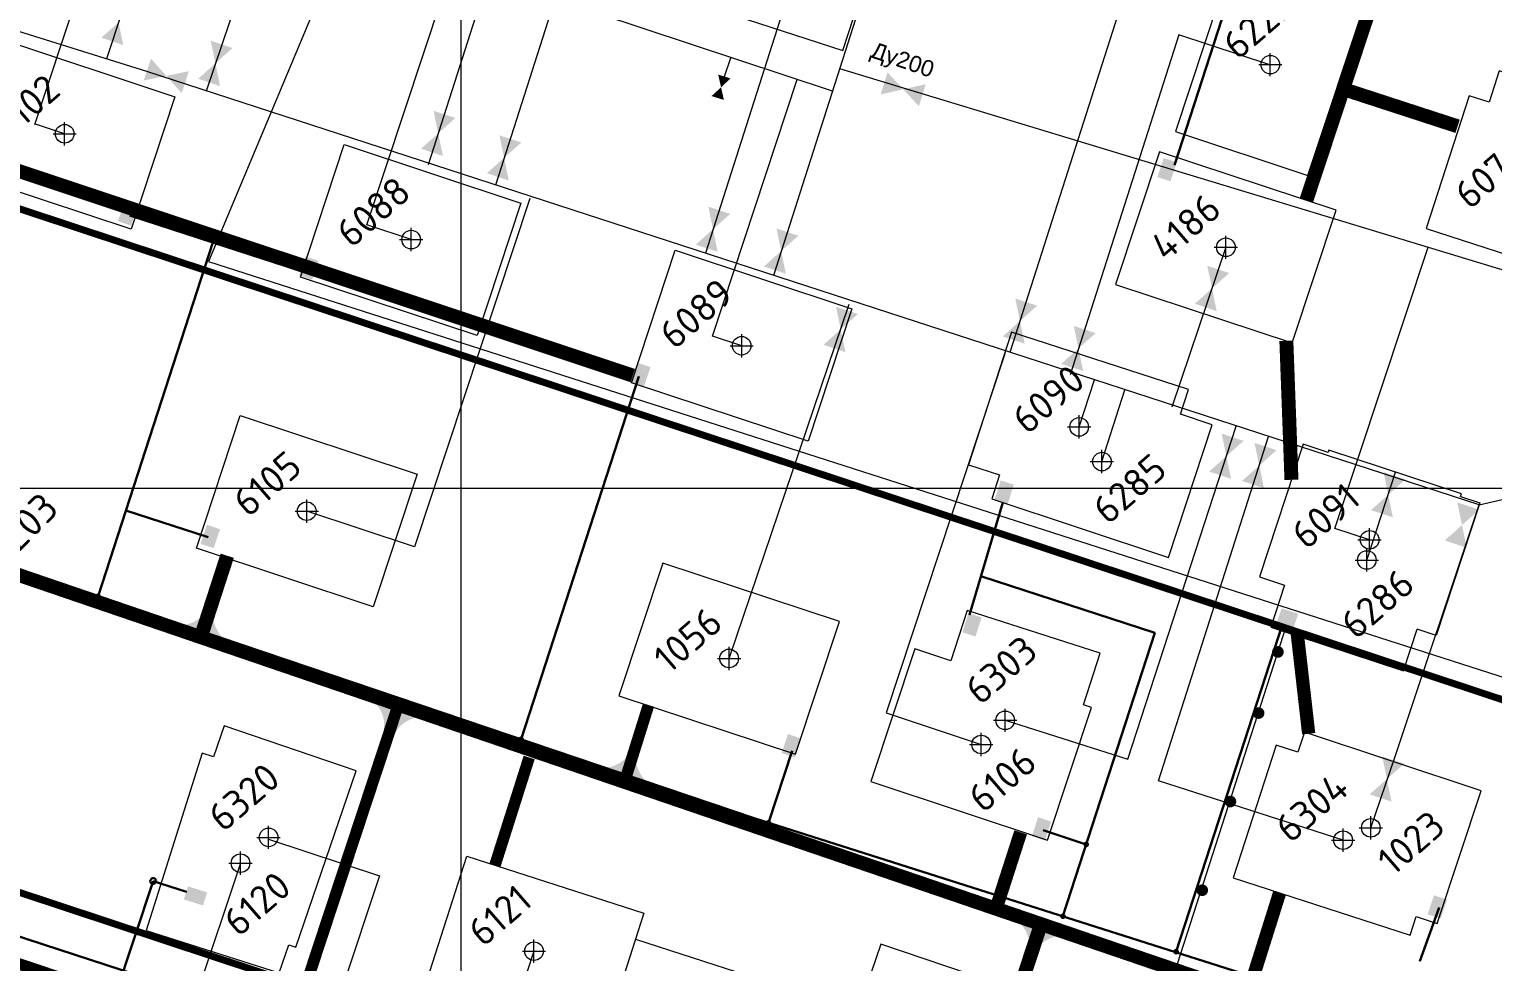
# Model space of a CAD drawing. Header units: millimetres. Extents: x 519 to 9564855, y -810 to 5021775.
# Drawn here: x 9523814 to 9524444, y 5000796 to 5001197 of the extents above; entities that cross this region are included whole.
import ezdxf

# ---------------------------------------------------------------- set-up
doc = ezdxf.new("R2010")
doc.units = ezdxf.units.MM
doc.header["$LTSCALE"] = 2
doc.header["$MEASUREMENT"] = 0
doc.header["$PDMODE"] = 2
doc.header["$PDSIZE"] = 5
doc.linetypes.add('1', pattern=[0])
for name, color, linetype in [('160 скважин на 2012 год', 7, 'Continuous'), ('164 скв. на 2011 год (измененные)', 121, 'Continuous'), ('Existing roads', 41, 'Continuous'), ('Future Roads', 44, 'Continuous'), ('GRID_PULKOVO', 7, 'Continuous'), ('OilColl&Flowlines', 3, 'Continuous'), ('OLD WELLS(dr.bfr2000)', 24, 'Continuous'), ('Stage 9.Frame&Text', 7, 'Continuous'), ('Скважины на 2013 год.', 21, '1'), ('Скважины на 2014 год', 70, 'Continuous'), ('Скважины на 2015 год', 7, 'Continuous')]:
    doc.layers.add(name, color=color, linetype=linetype)
for name, color, linetype, lineweight in [('160 скважин на 2012 год - Электрика', 192, 'Continuous', 30), ('160 скважин на2012 год.Выкидные линии', 5, 'Continuous', 30), ('WELLS(drilled after 2000y)', 6, 'Continuous', 40), ('Новый водовод', 5, 'g_122_vpr', 30), ('проект..газ', 40, 'Continuous', 30), ('СНГ_трубопроводы', 244, 'Continuous', 50), ('Электро', 1, 'Continuous', 30), ('Электроснаб', 1, 'Continuous', 18), ('Электроснабжене', 1, 'Continuous', 18)]:
    doc.layers.add(name, color=color, linetype=linetype, lineweight=lineweight)
doc.styles.add('92051501$0$STANDARD', font='simplex.shx')
doc.styles.add('Arial', font='arial.ttf', dxfattribs={"height": 30})
doc.styles.add('Elect', font='isocpeur.ttf')
doc.styles.add('Line_GUGK', font='')
doc.styles.get('Line_GUGK').set_extended_font_data('Bm431', italic=True)
doc.linetypes.add('g_122_vpr', pattern='A,2,-2,3,-0.6,["Впр",Line_GUGK,S=2,R=0,X=0,Y=-1],-6.4,3,-2,8,-2,8,-2,6', length=45)
doc.linetypes.add('GAS_LINE', pattern='A,0.5,-0.2,["G",92051501$0$STANDARD,S=0.1,R=0,X=-0.1,Y=-0.05],-0.05', length=0.75)
doc.linetypes.add('WTR_LINE', pattern='A,0.5,-0.2,["W",92051501$0$STANDARD,S=0.1,R=0,X=-0.1,Y=-0.05],-0.05', length=0.75)

msp = doc.modelspace()

# ---------------------------------------------------------------- hatches: boundary and pattern name
at = {"layer": '160 скважин на 2012 год - Электрика', "lineweight": 0, "ltscale": 7.5}
msp.add_hatch(color=1, dxfattribs=at).paths.add_polyline_path([(9524360.09178, 5000946.02537), (9524354.4694, 5000947.85143), (9524351.80726, 5000939.65478), (9524357.42964, 5000937.82873)])
at = {"layer": 'Existing roads', "linetype": 'ByBlock', "lineweight": 0}
h = msp.add_hatch(color=256, dxfattribs=at)
h.paths.add_polyline_path([(9523891.70785, 5000945.58219), (9523890.07792, 5000946.04993, -0.155118741), (9523880.75136, 5000941.09868), (9523889.26059, 5000938.20539)])
h.paths.add_polyline_path([(9523893.27459, 5000945.13259), (9523891.70785, 5000945.58219), (9523889.26059, 5000938.20539), (9523898.00884, 5000935.23081, -0.161550784)])
h = msp.add_hatch(color=256, dxfattribs=at)
h.paths.add_polyline_path([(9524246.38485, 5000803.19895), (9524244.79761, 5000803.79571, 0.155118741), (9524240.26495, 5000813.33272), (9524248.82055, 5000810.57958)])
h.paths.add_polyline_path([(9524247.91055, 5000802.62532), (9524246.38485, 5000803.19895), (9524248.82055, 5000810.57958), (9524257.61649, 5000807.7491, 0.161550784)])
at = {"layer": 'Future Roads', "linetype": 'ByBlock', "lineweight": 0, "ltscale": 25}
msp.add_hatch(color=256, dxfattribs=at).paths.add_polyline_path([(9523981.17962, 5000901.39491), (9523972.34818, 5000904.31707), (9523963.51673, 5000907.23924, -0.241338782), (9523966.9051, 5000896.17558), (9523969.38302, 5000895.35568), (9523971.77558, 5000894.56403, -0.234065393)])
h = msp.add_hatch(color=256, dxfattribs=at)
h.paths.add_polyline_path([(9524073.49761, 5000884.18938), (9524071.86768, 5000884.65712, -0.155118741), (9524062.54112, 5000879.70588), (9524071.05034, 5000876.81258)])
h.paths.add_polyline_path([(9524075.06435, 5000883.73978), (9524073.49761, 5000884.18938), (9524071.05034, 5000876.81258), (9524079.7986, 5000873.838, -0.161550784)])
at = {"layer": 'Электро'}
for points in [[(9524299.54536, 5001133.70232), (9524305.15759, 5001131.84533), (9524307.86482, 5001140.02719), (9524302.25259, 5001141.88418)], [(9524137.99295, 5000886.11776), (9524143.60519, 5000884.26077), (9524146.31242, 5000892.44263), (9524140.70018, 5000894.29962)], [(9524415.76155, 5000816.81825), (9524421.37378, 5000814.96127), (9524424.08101, 5000823.14312), (9524418.46878, 5000825.00011)]]:
    msp.add_hatch(color=256, dxfattribs=at).paths.add_polyline_path(points)
at = {"layer": 'Электро', "ltscale": 0.5}
for points in [[(9523852.64235, 5001114.67371), (9523858.25459, 5001112.81673), (9523860.96182, 5001120.99858), (9523855.34958, 5001122.85557)], [(9523930.53759, 5001091.38626), (9523936.14982, 5001089.52928), (9523938.85705, 5001097.71114), (9523933.24482, 5001099.56812)], [(9524073.26109, 5001045.71048), (9524078.87332, 5001043.85349), (9524081.58055, 5001052.03535), (9524075.96832, 5001053.89234)], [(9524229.5904, 5000995.10457), (9524235.22252, 5000993.30881), (9524237.8405, 5001001.51966), (9524232.20838, 5001003.31543)], [(9523888.16581, 5000976.05895), (9523893.77804, 5000974.20196), (9523896.48527, 5000982.38382), (9523890.87304, 5000984.24081)], [(9524215.69142, 5000938.03886), (9524221.3138, 5000936.21281), (9524223.97593, 5000944.40945), (9524218.35356, 5000946.2355)], [(9524350.24992, 5000940.15009), (9524355.86215, 5000938.2931), (9524358.56938, 5000946.47496), (9524352.95715, 5000948.33195)], [(9524245.58425, 5000850.35086), (9524251.20663, 5000848.52481), (9524253.86876, 5000856.72145), (9524248.24639, 5000858.54751)], [(9523889.1777, 5000820.61379), (9523890.97347, 5000826.24591), (9523882.76261, 5000828.86388), (9523880.96685, 5000823.23176)]]:
    msp.add_hatch(color=256, dxfattribs=at).paths.add_polyline_path(points)
at = {"layer": 'Электроснаб', "linetype": 'ByBlock', "lineweight": 0}
for points in [[(9524299.54536, 5001133.70232), (9524305.15759, 5001131.84533), (9524307.86482, 5001140.02719), (9524302.25259, 5001141.88418)], [(9524137.99295, 5000886.11776), (9524143.60519, 5000884.26077), (9524146.31242, 5000892.44263), (9524140.70018, 5000894.29962)], [(9524415.76155, 5000816.81825), (9524421.37378, 5000814.96127), (9524424.08101, 5000823.14312), (9524418.46878, 5000825.00011)]]:
    msp.add_hatch(color=1, dxfattribs=at).paths.add_polyline_path(points)
at = {"layer": 'Электроснаб', "linetype": 'ByBlock', "lineweight": 0, "ltscale": 0.5}
for points in [[(9523852.64235, 5001114.67371), (9523858.25459, 5001112.81673), (9523860.96182, 5001120.99858), (9523855.34958, 5001122.85557)], [(9523930.53759, 5001091.38626), (9523936.14982, 5001089.52928), (9523938.85705, 5001097.71114), (9523933.24482, 5001099.56812)], [(9524073.26109, 5001045.71048), (9524078.87332, 5001043.85349), (9524081.58055, 5001052.03535), (9524075.96832, 5001053.89234)], [(9524229.5904, 5000995.10457), (9524235.22252, 5000993.30881), (9524237.8405, 5001001.51966), (9524232.20838, 5001003.31543)], [(9523888.16581, 5000976.05895), (9523893.77804, 5000974.20196), (9523896.48527, 5000982.38382), (9523890.87304, 5000984.24081)], [(9524215.69142, 5000938.03886), (9524221.3138, 5000936.21281), (9524223.97593, 5000944.40945), (9524218.35356, 5000946.2355)], [(9524350.24992, 5000940.15009), (9524355.86215, 5000938.2931), (9524358.56938, 5000946.47496), (9524352.95715, 5000948.33195)], [(9524245.58425, 5000850.35086), (9524251.20663, 5000848.52481), (9524253.86876, 5000856.72145), (9524248.24639, 5000858.54751)], [(9523889.1777, 5000820.61379), (9523890.97347, 5000826.24591), (9523882.76261, 5000828.86388), (9523880.96685, 5000823.23176)]]:
    msp.add_hatch(color=1, dxfattribs=at).paths.add_polyline_path(points)
at = {"layer": 'Электроснабжене', "linetype": 'ByBlock', "lineweight": 0}
for points in [[(9524299.54536, 5001133.70232), (9524305.15759, 5001131.84533), (9524307.86482, 5001140.02719), (9524302.25259, 5001141.88418)], [(9524137.99295, 5000886.11776), (9524143.60519, 5000884.26077), (9524146.31242, 5000892.44263), (9524140.70018, 5000894.29962)], [(9524415.76155, 5000816.81825), (9524421.37378, 5000814.96127), (9524424.08101, 5000823.14312), (9524418.46878, 5000825.00011)]]:
    msp.add_hatch(color=1, dxfattribs=at).paths.add_polyline_path(points)
at = {"layer": 'Электроснабжене', "linetype": 'ByBlock', "lineweight": 0, "ltscale": 0.5}
for points in [[(9523852.64235, 5001114.67371), (9523858.25459, 5001112.81673), (9523860.96182, 5001120.99858), (9523855.34958, 5001122.85557)], [(9523930.53759, 5001091.38626), (9523936.14982, 5001089.52928), (9523938.85705, 5001097.71114), (9523933.24482, 5001099.56812)], [(9524073.26109, 5001045.71048), (9524078.87332, 5001043.85349), (9524081.58055, 5001052.03535), (9524075.96832, 5001053.89234)], [(9524229.5904, 5000995.10457), (9524235.22252, 5000993.30881), (9524237.8405, 5001001.51966), (9524232.20838, 5001003.31543)], [(9523888.16581, 5000976.05895), (9523893.77804, 5000974.20196), (9523896.48527, 5000982.38382), (9523890.87304, 5000984.24081)], [(9524215.69142, 5000938.03886), (9524221.3138, 5000936.21281), (9524223.97593, 5000944.40945), (9524218.35356, 5000946.2355)], [(9524350.24992, 5000940.15009), (9524355.86215, 5000938.2931), (9524358.56938, 5000946.47496), (9524352.95715, 5000948.33195)], [(9524245.58425, 5000850.35086), (9524251.20663, 5000848.52481), (9524253.86876, 5000856.72145), (9524248.24639, 5000858.54751)], [(9523889.1777, 5000820.61379), (9523890.97347, 5000826.24591), (9523882.76261, 5000828.86388), (9523880.96685, 5000823.23176)]]:
    msp.add_hatch(color=1, dxfattribs=at).paths.add_polyline_path(points)

# ---------------------------------------------------------------- linework, layer by layer
at = {"color": 3, "linetype": 'ByBlock', "lineweight": 0, "ltscale": 80}
for points in [[(9524275.7, 5001011.4), (9524285.53736, 5001042.26418)], [(9523917.38417, 5000849.11419), (9523965.02185, 5000833.35343)], [(9523965.02185, 5000833.35343), (9523965.02185, 5000833.35343), (9523885.98104, 5000595.40338)]]:
    msp.add_lwpolyline(points, dxfattribs=at)
at = {"color": 3, "lineweight": 0}
msp.add_lwpolyline([(9524391.3, 5000854), (9524401.796, 5000884.629), (9524437.83726, 5000992.78342), (9524437.83726, 5000992.78342), (9524564.88699, 5001022.31935), (9524760.836, 5000909.033), (9524760.836, 5000909.033), (9524760.836, 5000909.033)], dxfattribs=at)
at = {"layer": '160 скважин на 2012 год', "color": 0, "linetype": 'ByBlock', "lineweight": 0, "elevation": 0.00005}
for points in [[(9524429.91789, 5000996.43688), (9524430.28917, 5000997.56987), (9524373.24989, 5001016.26166), (9524372.93226, 5001015.2924)], [(9524354.2404, 5000958.25288), (9524348.32751, 5000940.20929), (9524405.36679, 5000921.5175), (9524411.22603, 5000939.39737)]]:
    msp.add_lwpolyline(points, dxfattribs=at)
at = {"layer": '160 скважин на 2012 год', "color": 0, "linetype": 'ByBlock', "lineweight": 0}
msp.add_circle((9524389.6, 5000969.1), 4, dxfattribs=at)
msp.add_point((9524389.6, 5000969.1), dxfattribs=at)
at = {"layer": '160 скважин на 2012 год - Электрика', "color": 1, "linetype": 'ByBlock', "lineweight": 0, "ltscale": 80}
msp.add_line((9524300.47372, 5000771.89807, 0), (9524355.02349, 5000940.92859), dxfattribs=at)
at = {"layer": '160 скважин на 2012 год - Электрика', "color": 1, "linetype": 'ByBlock', "lineweight": 0, "ltscale": 80, "const_width": 2.5, "elevation": 0}
for points in [[(9524350.11613, 5000929.59572, 1), (9524352.61613, 5000929.59572, 1)], [(9524329.70241, 5000865.29739, 1), (9524332.20241, 5000865.29739, 1)], [(9524317.57671, 5000827.17958, 1), (9524320.07671, 5000827.17958, 1)]]:
    msp.add_lwpolyline(points, format="xyb", close=True, dxfattribs=at)
at = {"layer": '160 скважин на 2012 год - Электрика', "color": 1, "linetype": 'ByBlock', "lineweight": 0, "ltscale": 80, "const_width": 2.5}
msp.add_lwpolyline([(9524341.80621, 5000903.3088, 1), (9524344.30621, 5000903.3088, 1)], format="xyb", close=True, dxfattribs=at)
at = {"layer": '160 скважин на2012 год.Выкидные линии', "color": 3, "linetype": 'ByBlock', "lineweight": 0, "ltscale": 80}
msp.add_line((9524162.86926, 5001180.30702, -0.28146), (9524581.2919, 5001053.32772, -0.29243), dxfattribs=at)
for points in [[(9523934.5, 5001446.9), (9523847.68385, 5001184.4507)], [(9524070.7, 5001403.8), (9523985.97895, 5001139.01018)], [(9524218.7, 5001354.8), (9524134.43277, 5001091.40922)], [(9524316.4, 5001309.3), (9524236.10924, 5001058.34011)], [(9524389.6, 5000969.1), (9524401.97064, 5001006.84986)]]:
    msp.add_lwpolyline(points, dxfattribs=at)
at = {"layer": '164 скв. на 2011 год (измененные)', "color": 0, "linetype": 'ByBlock', "lineweight": 0, "elevation": 0.00005}
for points in [[(9524231.6905, 5001005.6564), (9524228.29218, 5000995.3859), (9524304.2727, 5000970.24532), (9524323.12814, 5001027.23072), (9524309.52905, 5001031.73041)], [(9523926.03838, 5000803.77499), (9523929.14367, 5000802.71207), (9523955.06185, 5000878.43087), (9523898.27275, 5000897.8695), (9523893.71717, 5000884.56058)], [(9524229.48877, 5000761.21422), (9524237.46029, 5000784.77926), (9524180.60157, 5000804.01328), (9524172.3406, 5000779.59261)]]:
    msp.add_lwpolyline(points, dxfattribs=at)
at = {"layer": '164 скв. на 2011 год (измененные)', "color": 0, "linetype": 'ByBlock', "lineweight": 0}
for centre in [(9524275.7, 5001011.4), (9523917.4, 5000849.9)]:
    msp.add_circle(centre, 4, dxfattribs=at)
for p in [(9524275.7, 5001011.4), (9523917.4, 5000849.9)]:
    msp.add_point(p, dxfattribs=at)
at = {"layer": 'DEFPOINTS', "color": 1, "lineweight": 0, "ltscale": 80}
msp.add_point((9524115.4, 5000926.8), dxfattribs=at)
at = {"layer": 'Existing roads', "linetype": 'ByBlock', "lineweight": 0, "const_width": 6, "flags": 128}
for points in [[(9524074.00058, 5001048.34922), (9523243.57105, 5001325.03002)], [(9524363.58361, 5001123.66907), (9524421.76781, 5001299.43074)], [(9524376.85456, 5001172.36323), (9524428.62357, 5001155.50479)], [(9524354.99539, 5001063.28644), (9524357.19299, 5001003.58472)], [(9523899.60351, 5000970.93299), (9523888.55551, 5000936.90715)]]:
    msp.add_lwpolyline(points, dxfattribs=at)
msp.add_lwpolyline([(9524774.62817, 5000692.21688, 0.006073519), (9524774.62817, 5000692.21688, -0.212670047), (9524624.79718, 5000684.51566), (9522916.99772, 5001267.47845)], format="xyb", dxfattribs=at)
at = {"layer": 'Existing roads', "lineweight": 0, "const_width": 5.7, "flags": 128}
for points in [[(9524359.59659, 5000938.28667), (9524364.59922, 5000894.44696)], [(9524352.09673, 5000826.05855), (9524338.52602, 5000782.89927)]]:
    msp.add_lwpolyline(points, dxfattribs=at)
at = {"layer": 'Existing roads', "linetype": 'ByBlock', "lineweight": 0, "ltscale": 5, "const_width": 5}
msp.add_lwpolyline([(9524014.72289, 5000837.90858), (9524029.43368, 5000884.21928)], dxfattribs=at)
at = {"layer": 'Existing roads', "lineweight": 0, "const_width": 5.7, "elevation": 0.00005, "flags": 128}
msp.add_lwpolyline([(9524240.75817, 5000852.07743), (9524230.82524, 5000821.2807)], dxfattribs=at)
at = {"layer": 'Existing roads', "linetype": 'ByBlock', "lineweight": 0, "const_width": 6, "elevation": 0.00005, "flags": 128}
msp.add_lwpolyline([(9524187.16295, 5000623.6465), (9524249.67366, 5000813.17507)], dxfattribs=at)
at = {"layer": 'Future Roads', "linetype": 'ByBlock', "lineweight": 0, "ltscale": 25, "const_width": 5, "elevation": 0.00005}
for points in [[(9523972.38765, 5000904.4914), (9523909.54665, 5000714.13635)], [(9524080.76726, 5000906.77395), (9524070.76653, 5000874.86582)]]:
    msp.add_lwpolyline(points, dxfattribs=at)
at = {"layer": 'GRID_PULKOVO', "lineweight": 0}
for p, q in [((9524000, 5011000), (9524000, 4992000)), ((9519000, 5001000), (9533000, 5001000))]:
    msp.add_line(p, q, dxfattribs=at)
at = {"layer": 'OilColl&Flowlines', "linetype": 'ByBlock', "lineweight": 0}
for p, q in [((9523864.97054, 5001179.04872), (9523136.7714, 5001406.60599)), ((9523864.97054, 5001179.04872), (9523136.7714, 5001406.60599)), ((9523934.6, 5001301), (9523890.56518, 5001170.58012)), ((9524437.83726, 5000992.78342), (9523864.97054, 5001179.04872, 0.2)), ((9524329, 5001103.5), (9524305.74964, 5001034.83457)), ((9524390.80026, 5000977.76804), (9524375.84961, 5000982.71494))]:
    msp.add_line(p, q, dxfattribs=at)
at = {"layer": 'OilColl&Flowlines', "color": 3, "linetype": 'ByBlock', "lineweight": 0, "ltscale": 25}
msp.add_line((9524115.4, 5000926.8), (9524167.0009, 5001079.11472, -0.27528), dxfattribs=at)
at = {"layer": 'OilColl&Flowlines', "linetype": 'ByBlock', "lineweight": 0}
for points in [[(9523854.89782, 5001190.44978), (9523845.46929, 5001193.56951), (9523852.88532, 5001200.17499)], [(9523901.93234, 5001189.14958), (9523894.51631, 5001182.5441), (9523892.50381, 5001192.26931)], [(9523866.80733, 5001184.59992), (9523873.41281, 5001177.18389), (9523863.6876, 5001175.17139)], [(9523896.52881, 5001172.81889), (9523887.10028, 5001175.93862), (9523894.51631, 5001182.5441)], [(9523883.13802, 5001179.19639), (9523880.01829, 5001169.76786), (9523873.41281, 5001177.18389)], [(9523997.73346, 5001159.06574, -0.11028), (9523990.31743, 5001152.46026, -0.11028), (9523988.30493, 5001162.18547, -0.11028)], [(9523992.32993, 5001142.73506, -0.11028), (9523982.90141, 5001145.85478, -0.11028), (9523990.31743, 5001152.46026, -0.11028)], [(9524026.067, 5001148.53403, 0.18194), (9524018.65097, 5001141.92855, 0.18194), (9524016.63847, 5001151.65376, 0.18194)], [(9524020.66347, 5001132.20334, 0.18194), (9524011.23494, 5001135.32307, 0.18194), (9524018.65097, 5001141.92855, 0.18194)], [(9524115.89963, 5001117.86308, 0.18463), (9524108.4836, 5001111.2576, 0.18463), (9524106.4711, 5001120.98281, 0.18463)], [(9524110.4961, 5001101.53239, 0.18463), (9524101.06757, 5001104.65212, 0.18463), (9524108.4836, 5001111.2576, 0.18463)], [(9524145.19983, 5001108.4889), (9524137.78381, 5001101.88342), (9524135.77131, 5001111.60863)], [(9524139.79631, 5001092.15821), (9524130.36778, 5001095.27794), (9524137.78381, 5001101.88342)], [(9524330.43536, 5001092.44272), (9524323.01933, 5001085.83724), (9524321.00683, 5001095.56245)], [(9524247.87738, 5001078.39076, -0.28146), (9524240.46135, 5001071.78528, -0.28146), (9524238.44886, 5001081.51049, -0.28146)], [(9524325.03183, 5001076.11204), (9524315.6033, 5001079.23176), (9524323.01933, 5001085.83724)], [(9524242.47385, 5001062.06007, -0.28146), (9524233.04533, 5001065.1798, -0.28146), (9524240.46135, 5001071.78528, -0.28146)], [(9524273.02386, 5001066.61115, -0.28146), (9524265.60783, 5001060.00568, -0.28146), (9524263.59533, 5001069.73088, -0.28146)], [(9524267.62033, 5001050.28047, -0.28146), (9524258.19181, 5001053.4002, -0.28146), (9524265.60783, 5001060.00568, -0.28146)], [(9524336.61617, 5001020.31072, 0.18187), (9524329.20014, 5001013.70524, 0.18187), (9524327.18764, 5001023.43045, 0.18187)], [(9524350.71829, 5001016.30264, 0.18312), (9524343.37808, 5001009.67266, 0.18312), (9524341.28976, 5001019.42237, 0.18312)], [(9524331.21264, 5001003.98003, 0.18187), (9524321.78412, 5001007.09976, 0.18187), (9524329.20014, 5001013.70524, 0.18187)], [(9524345.31476, 5000999.97196, 0.18312), (9524335.88623, 5001003.09168, 0.18312), (9524343.37808, 5001009.67266, 0.18312)], [(9524406.20993, 5001003.76131), (9524398.7939, 5000997.15583), (9524396.78141, 5001006.88104)], [(9524400.8064, 5000987.43062), (9524391.37788, 5000990.55035), (9524398.7939, 5000997.15583)], [(9524437.93655, 5000990.72252), (9524430.52052, 5000984.11704), (9524428.50802, 5000993.84225)], [(9524432.53302, 5000974.39183), (9524423.10449, 5000977.51156), (9524430.52052, 5000984.11704)], [(9524405.64099, 5000881.57248), (9524398.22496, 5000874.967), (9524396.21246, 5000884.69221)], [(9524400.23746, 5000865.2418), (9524390.80893, 5000868.36152), (9524398.22496, 5000874.967)]]:
    msp.add_solid(points, dxfattribs=at)
at = {"layer": 'OilColl&Flowlines', "color": 5, "linetype": 'ByBlock', "lineweight": 0}
for points in [[(9524110.70327, 5001177.7369), (9524116.03806, 5001176.07944), (9524111.93527, 5001172.28811)], [(9524180.58413, 5001169.21464, -0.28146), (9524183.53072, 5001178.6987, -0.28146), (9524190.27087, 5001171.40485, -0.28146)], [(9524107.83247, 5001168.49678), (9524111.93527, 5001172.28811), (9524113.16726, 5001166.83932)], [(9524197.01101, 5001164.111, -0.28146), (9524190.27087, 5001171.40485, -0.28146), (9524199.9576, 5001173.59506, -0.28146)]]:
    msp.add_solid(points, dxfattribs=at)
at = {"layer": 'OilColl&Flowlines', "color": 3, "lineweight": 0}
for points in [[(9524170.80669, 5001074.80858), (9524163.39066, 5001068.2031), (9524161.37816, 5001077.92831)], [(9524165.40316, 5001058.47789), (9524155.97464, 5001061.59762), (9524163.39066, 5001068.2031)]]:
    msp.add_solid(points, dxfattribs=at)
at = {"layer": 'Stage 9.Frame&Text', "color": 0, "linetype": 'ByBlock', "lineweight": 0}
msp.add_lwpolyline([(9524067.99218, 5000910.7859), (9524143.9727, 5000885.64532), (9524162.82814, 5000942.63072), (9524086.84761, 5000967.7713)], close=True, dxfattribs=at)
msp.add_circle((9524115.4, 5000926.8), 4, dxfattribs=at)
msp.add_point((9524115.4, 5000926.8), dxfattribs=at)
at = {"layer": 'WELLS(drilled after 2000y)', "color": 0, "linetype": 'ByBlock', "lineweight": 0}
msp.add_lwpolyline([(9524281.58202, 5001087.57759), (9524357.56254, 5001062.43701), (9524376.41798, 5001119.42241), (9524300.43745, 5001144.56299)], close=True, dxfattribs=at)
msp.add_lwpolyline([(9524410.83172, 5000815.92515), (9524419.86254, 5000812.93701), (9524438.71798, 5000869.92241), (9524362.73745, 5000895.06299), (9524359.91856, 5000886.54267)], dxfattribs=at)
for centre in [(9524329, 5001103.5), (9524391.3, 5000854)]:
    msp.add_circle(centre, 4, dxfattribs=at)
at = {"layer": 'WELLS(drilled after 2000y)', "color": 0, "linetype": 'ByBlock', "lineweight": 0, "ltscale": 80}
msp.add_point((9524329, 5001103.5), dxfattribs=at)
at = {"layer": 'WELLS(drilled after 2000y)', "color": 0, "linetype": 'ByBlock', "lineweight": 0}
msp.add_point((9524391.3, 5000854), dxfattribs=at)
at = {"layer": 'Новый водовод', "color": 5, "linetype": 'WTR_LINE', "lineweight": 0, "ltscale": 40, "const_width": 3, "elevation": -0.00285}
msp.add_lwpolyline([(9522815.22694, 5001449.31647), (9524492.08979, 5000894.44485)], dxfattribs=at)
at = {"layer": 'Новый водовод', "color": 5, "linetype": 'WTR_LINE', "lineweight": 0, "ltscale": 40, "const_width": 3}
msp.add_lwpolyline([(9522726.76162, 5001184.77028), (9524258.65271, 5000677.86962)], dxfattribs=at)
at = {"layer": 'проект..газ', "color": 4, "linetype": 'GAS_LINE', "lineweight": 0, "ltscale": 20}
for p, q in [((9523958.518, 5001257.149, 1.311), (9523891.558, 5001097.471, 0.181)), ((9523891.558, 5001097.471, 0.181), (9524611.128, 5000866.351, 0.969))]:
    msp.add_line(p, q, dxfattribs=at)
at = {"layer": 'Скважины на 2013 год.', "color": 3, "linetype": 'ByBlock', "lineweight": 0, "ltscale": 5}
for p, q in [((9524056.2, 5001259.3), (9524014.92382, 5001130.27814, 0.2)), ((9524148.2, 5001235.4), (9524105.17764, 5001100.92411, 0.2)), ((9524308.77121, 5001194.80568), (9524262.04155, 5001048.75716)), ((9524348.37038, 5001181.77872), (9524308.77121, 5001194.80568)), ((9524029.72822, 5001124.53468, -0.15016), (9523980.16965, 5000974.75712, -0.00054)), ((9524233.97224, 5001057.69823, -0.28146), (9524182.85802, 5000903.35923, -0.00084)), ((9524265.9, 5001026.3), (9524272.47401, 5001046.51288, 0.2)), ((9524286.84711, 5000883.4838), (9524333.42324, 5001026.68984, 0.2)), ((9524300.04538, 5000874.24915, -0.00006), (9524347.37161, 5001022.15329, 0.2)), ((9523980.16965, 5000974.75712, -0.00054), (9523933.8, 5000990.1)), ((9524182.85802, 5000903.35923, -0.00084), (9524223.8, 5000889.8)), ((9524234.1, 5000900.2), (9524286.84711, 5000883.4838)), ((9524379.4, 5000848.7), (9524300.04546, 5000874.24912, -0.00006))]:
    msp.add_line(p, q, dxfattribs=at)
at = {"layer": 'Скважины на 2013 год.', "color": 3, "linetype": 'ByBlock', "lineweight": 0}
for p, q in [((9523959.6682, 5001113.09728), (9523996.52855, 5001224.49761)), ((9524108.18976, 5001065.3725), (9524144.69366, 5001175.6726)), ((9523829.7, 5001152.3), (9523817.20187, 5001156.4354)), ((9523978.7, 5001106.8), (9523959.6682, 5001113.09728)), ((9524120.8, 5001061.2), (9524108.18976, 5001065.3725))]:
    msp.add_line(p, q, dxfattribs=at)
at = {"layer": 'Скважины на 2013 год.', "color": 5, "linetype": 'ByBlock', "lineweight": 0, "ltscale": 5}
msp.add_line((9524113.37066, 5001176.90817), (9524116.08091, 5001184.9399), dxfattribs=at)
at = {"layer": 'Скважины на 2013 год.', "color": 0, "linetype": 'ByBlock', "lineweight": 0}
for points in [[(9524132.03333, 5001282.71425), (9524107.30498, 5001206.632), (9524164.36667, 5001188.08575), (9524189.09502, 5001264.168)], [(9524332.44018, 5001229.17311), (9524307.33222, 5001153.21529), (9524364.30058, 5001134.38432), (9524389.40854, 5001210.34214)]]:
    msp.add_lwpolyline(points, close=True, dxfattribs=at)
for points in [[(9524495.57237, 5001100.4012), (9524504.11178, 5001097.63582), (9524522.59691, 5001154.71734), (9524446.48822, 5001179.36418), (9524442.12763, 5001165.8988)], [(9524442.12763, 5001165.8988), (9524433.58822, 5001168.66418), (9524415.10309, 5001111.58266), (9524491.21178, 5001086.93582), (9524495.57237, 5001100.4012)], [(9524309.52905, 5001031.73041), (9524312.98371, 5001042.39832), (9524236.87502, 5001067.04516), (9524218.38989, 5001009.96364), (9524231.6905, 5001005.6564)], [(9524267.75649, 5000906.83751), (9524274.91999, 5000929.07435), (9524217.81022, 5000947.47201), (9524210.80038, 5000925.71214)], [(9524359.91856, 5000886.54267), (9524350.58822, 5000889.56418), (9524332.10309, 5000832.48266), (9524408.21178, 5000807.83582), (9524410.83172, 5000815.92515)]]:
    msp.add_lwpolyline(points, dxfattribs=at)
for centre in [(9524348.1, 5001182), (9524265.9, 5001026.3), (9524234.1, 5000900.2), (9524379.4, 5000848.7)]:
    msp.add_circle(centre, 4, dxfattribs=at)
for p in [(9524348.1, 5001182), (9524265.9, 5001026.3), (9524234.1, 5000900.2), (9524379.4, 5000848.7)]:
    msp.add_point(p, dxfattribs=at)
at = {"layer": 'Скважины на 2014 год', "color": 0, "linetype": 'ByBlock', "lineweight": 0}
for points in [[(9523782.28202, 5001136.37759), (9523801.13745, 5001193.36299), (9523877.11798, 5001168.22241), (9523858.26255, 5001111.23701), (9523782.28202, 5001136.37759)], [(9523931.07111, 5001090.69125), (9523949.92654, 5001147.67664), (9524025.90707, 5001122.53607), (9524007.05163, 5001065.55067), (9523931.07111, 5001090.69125)], [(9524073.38202, 5001045.27759), (9524092.23745, 5001102.26299), (9524168.21798, 5001077.12241), (9524149.36255, 5001020.13701), (9524073.38202, 5001045.27759)], [(9523886.38202, 5000974.17759), (9523905.23745, 5001031.16299), (9523981.21798, 5001006.02241), (9523962.36255, 5000949.03701), (9523886.38202, 5000974.17759)], [(9524372.93226, 5001015.2924), (9524362.23772, 5001018.83103), (9524343.38228, 5000961.84563), (9524354.25062, 5000958.28408)], [(9524429.91789, 5000996.43688), (9524438.21824, 5000993.69045), (9524419.36281, 5000936.70505), (9524411.22603, 5000939.39737)], [(9524210.80038, 5000925.71214), (9524195.23745, 5000930.86299), (9524176.38202, 5000873.87759), (9524252.36255, 5000848.73701), (9524271.21798, 5000905.72241), (9524267.75649, 5000906.83751)]]:
    msp.add_lwpolyline(points, dxfattribs=at)
for centre in [(9523829.7, 5001152.3), (9523978.7, 5001106.8), (9524120.8, 5001061.2), (9523933.8, 5000990.1), (9524390.80026, 5000977.76804), (9524223.8, 5000889.8)]:
    msp.add_circle(centre, 4, dxfattribs=at)
for p in [(9523829.7, 5001152.3), (9523978.7, 5001106.8), (9524120.8, 5001061.2), (9523933.8, 5000990.1), (9524390.80026, 5000977.76804), (9524223.8, 5000889.8)]:
    msp.add_point(p, dxfattribs=at)
at = {"layer": 'Скважины на 2015 год', "color": 1, "lineweight": 0}
for p, q in [((9524670.53323, 5000527.69936, 0), (9523371.45281, 5000949.79618, 0)), ((9524075.16097, 5000806.09559), (9524155.11298, 5000780.38368))]:
    msp.add_line(p, q, dxfattribs=at)
at = {"layer": 'Скважины на 2015 год', "color": 3, "linetype": 'ByBlock', "lineweight": 0, "ltscale": 5}
for p, q in [((9523905.3, 5000838.8), (9523830.53076, 5000615.5621)), ((9524031.5, 5000801), (9523954.56074, 5000570.29815))]:
    msp.add_line(p, q, dxfattribs=at)
at = {"layer": 'Скважины на 2015 год', "color": 3, "linetype": 'ByBlock', "lineweight": 0, "ltscale": 5, "const_width": 5}
msp.add_lwpolyline([(9522939.81756, 5001088.63225), (9525845.00625, 5000110.09753)], dxfattribs=at)
at = {"layer": 'Скважины на 2015 год', "color": 0, "linetype": 'ByBlock', "lineweight": 0, "elevation": 0.00005}
msp.add_lwpolyline([(9523893.71717, 5000884.56058), (9523888.874, 5000886.0951), (9523864.71058, 5000809.83155), (9523921.90825, 5000791.70899), (9523926.03838, 5000803.77499)], dxfattribs=at)
at = {"layer": 'Скважины на 2015 год', "color": 0, "linetype": 'ByBlock', "lineweight": 0}
msp.add_lwpolyline([(9524078.76813, 5000817.31215), (9524060.39912, 5000760.19316), (9523984.24046, 5000784.68517), (9524002.60947, 5000841.80416), (9524078.76813, 5000817.31215)], dxfattribs=at)
for centre in [(9523905.3, 5000838.8), (9524031.5, 5000801)]:
    msp.add_circle(centre, 4, dxfattribs=at)
for p in [(9523905.3, 5000838.8), (9524031.5, 5000801)]:
    msp.add_point(p, dxfattribs=at)
at = {"layer": 'СНГ_трубопроводы', "color": 3, "lineweight": 0, "ltscale": 2}
for p, q in [((9524159.78807, 5001170.6771), (9522966.74293, 5001565.51631)), ((9524113.37066, 5001176.90817), (9524116.08091, 5001184.9399)), ((9524375.84961, 5000982.71494), (9524415.98137, 5001103.49474, -0.2881))]:
    msp.add_line(p, q, dxfattribs=at)
at = {"layer": 'СНГ_трубопроводы', "color": 3, "lineweight": 0}
msp.add_line((9523816.8779, 5001156.25403), (9523855.03081, 5001271.53675), dxfattribs=at)
at = {"layer": 'СНГ_трубопроводы', "color": 3, "lineweight": 0, "ltscale": 2}
for points in [[(9524110.70327, 5001177.7369), (9524116.03806, 5001176.07944), (9524111.93527, 5001172.28811)], [(9524180.58413, 5001169.21464, -0.28146), (9524183.53072, 5001178.6987, -0.28146), (9524190.27087, 5001171.40485, -0.28146)], [(9524107.83247, 5001168.49678), (9524111.93527, 5001172.28811), (9524113.16726, 5001166.83932)], [(9524197.01101, 5001164.111, -0.28146), (9524190.27087, 5001171.40485, -0.28146), (9524199.9576, 5001173.59506, -0.28146)]]:
    msp.add_solid(points, dxfattribs=at)
at = {"layer": 'Электро', "ltscale": 0.5}
for p, q in [((9524371.11203, 5001336.50431, 0), (9524306.87355, 5001138.79861, 0)), ((9523893.46559, 5001105.5529), (9523857.75856, 5001117.18884)), ((9523893.46559, 5001105.5529), (9523844.07164, 5000953.53397)), ((9523893.46559, 5001105.5529), (9523934.94965, 5001092.07392)), ((9524076.64162, 5001048.04188), (9524025.96246, 5000892.06745)), ((9524218.75414, 5000945.55097, 0.00004), (9524233.13526, 5000993.78282, 0.00005)), ((9524126.59622, 5000858.0602, 0.00003), (9523726.64489, 5000993.2161, 0)), ((9523891.47935, 5000978.86734), (9523856.04397, 5000990.38099)), ((9524223.68945, 5000962.10315, 0.00005), (9524298.4943, 5000937.79758)), ((9524670.53323, 5000527.69936, 0), (9523371.45281, 5000949.79618, 0)), ((9524670.53323, 5000527.69936, 0), (9523371.45281, 5000949.79618, 0)), ((9524298.4943, 5000937.79758), (9524258.92006, 5000816.00058)), ((9524353.29996, 5000941.46436), (9524307.59238, 5000800.7909)), ((9524132.29659, 5000856.17405), (9524142.54808, 5000887.15639, -0.00003)), ((9524126.59622, 5000858.0602, 0.00003), (9524664.16758, 5000687.19115, 0)), ((9524250.38978, 5000852.92799), (9524268.95818, 5000846.89475)), ((9523837.88265, 5000740.75328, 0.00001), (9523867.78157, 5000831.1146, 0.00001)), ((9523867.78157, 5000831.1146, 0.00001), (9523882.04742, 5000826.47934, 0.00001)), ((9524412.35724, 5000796.69553, 0), (9524420.77015, 5000819.77177, 0))]:
    msp.add_line(p, q, dxfattribs=at)
at = {"layer": 'Электро'}
for centre, start, end in [((9523844.07164, 5000953.53397), 162, 342), ((9523844.07164, 5000953.53397), 342, 162), ((9524025.96246, 5000892.06745), 342, 162), ((9524025.96246, 5000892.06745), 162, 342), ((9524132.29659, 5000856.17405), 162, 342), ((9524132.29659, 5000856.17405), 342, 162), ((9524268.95818, 5000846.89475), 162, 342), ((9524268.95818, 5000846.89475), 342, 162), ((9524258.92006, 5000816.00058), 162, 342), ((9524258.92006, 5000816.00058), 342, 162), ((9524307.59238, 5000800.7909), 162, 342), ((9524307.59238, 5000800.7909), 342, 162)]:
    msp.add_arc(centre, 0.75, start, end, dxfattribs=at)
at = {"layer": 'Электро', "ltscale": 25}
for start, end in [(162, 342), (342, 162)]:
    msp.add_arc((9523867.78157, 5000831.1146, 0.00001), 1.25, start, end, dxfattribs=at)
at = {"layer": 'Электроснаб', "color": 1, "linetype": 'ByBlock', "lineweight": 0, "ltscale": 0.5}
for p, q in [((9524371.11203, 5001336.50431, 0), (9524306.87355, 5001138.79861, 0)), ((9523893.46559, 5001105.5529), (9523857.75856, 5001117.18884)), ((9523893.46559, 5001105.5529), (9523844.07164, 5000953.53397)), ((9523893.46559, 5001105.5529), (9523934.94965, 5001092.07392)), ((9524076.64162, 5001048.04188), (9524025.96246, 5000892.06745)), ((9524218.75414, 5000945.55097, 0.00004), (9524233.13526, 5000993.78282, 0.00005)), ((9524126.59622, 5000858.0602, 0.00003), (9523726.64489, 5000993.2161, 0)), ((9523891.47935, 5000978.86734), (9523856.04397, 5000990.38099)), ((9524223.68945, 5000962.10315, 0.00005), (9524298.4943, 5000937.79758)), ((9524670.53323, 5000527.69936, 0), (9523371.45281, 5000949.79618, 0)), ((9524670.53323, 5000527.69936, 0), (9523371.45281, 5000949.79618, 0)), ((9524298.4943, 5000937.79758), (9524258.92006, 5000816.00058)), ((9524353.29996, 5000941.46436), (9524307.59238, 5000800.7909)), ((9524132.29659, 5000856.17405), (9524142.54808, 5000887.15639, -0.00003)), ((9524126.59622, 5000858.0602, 0.00003), (9524664.16758, 5000687.19115, 0)), ((9524250.38978, 5000852.92799), (9524268.95818, 5000846.89475)), ((9523837.88265, 5000740.75328, 0.00001), (9523867.78157, 5000831.1146, 0.00001)), ((9523867.78157, 5000831.1146, 0.00001), (9523882.04742, 5000826.47934, 0.00001)), ((9524412.35724, 5000796.69553, 0), (9524420.77015, 5000819.77177, 0))]:
    msp.add_line(p, q, dxfattribs=at)
at = {"layer": 'Электроснаб', "color": 1, "linetype": 'ByBlock', "lineweight": 0}
for centre, start, end in [((9523844.07164, 5000953.53397), 162, 342), ((9523844.07164, 5000953.53397), 342, 162), ((9524025.96246, 5000892.06745), 342, 162), ((9524025.96246, 5000892.06745), 162, 342), ((9524132.29659, 5000856.17405), 162, 342), ((9524132.29659, 5000856.17405), 342, 162), ((9524268.95818, 5000846.89475), 162, 342), ((9524268.95818, 5000846.89475), 342, 162), ((9524258.92006, 5000816.00058), 162, 342), ((9524258.92006, 5000816.00058), 342, 162), ((9524307.59238, 5000800.7909), 162, 342), ((9524307.59238, 5000800.7909), 342, 162)]:
    msp.add_arc(centre, 0.75, start, end, dxfattribs=at)
at = {"layer": 'Электроснаб', "color": 1, "linetype": 'ByBlock', "lineweight": 0, "ltscale": 25}
for start, end in [(162, 342), (342, 162)]:
    msp.add_arc((9523867.78157, 5000831.1146, 0.00001), 1.25, start, end, dxfattribs=at)
at = {"layer": 'Электроснабжене', "color": 1, "linetype": 'ByBlock', "lineweight": 0, "ltscale": 0.5}
for p, q in [((9524371.11203, 5001336.50431, 0), (9524306.87355, 5001138.79861, 0)), ((9523893.46559, 5001105.5529), (9523857.75856, 5001117.18884)), ((9523893.46559, 5001105.5529), (9523844.07164, 5000953.53397)), ((9523893.46559, 5001105.5529), (9523934.94965, 5001092.07392)), ((9524076.64162, 5001048.04188), (9524025.96246, 5000892.06745)), ((9524218.75414, 5000945.55097, 0.00004), (9524233.13526, 5000993.78282, 0.00005)), ((9524126.59622, 5000858.0602, 0.00003), (9523726.64489, 5000993.2161, 0)), ((9523891.47935, 5000978.86734), (9523856.04397, 5000990.38099)), ((9524223.68945, 5000962.10315, 0.00005), (9524298.4943, 5000937.79758)), ((9524670.53323, 5000527.69936, 0), (9523371.45281, 5000949.79618, 0)), ((9524670.53323, 5000527.69936, 0), (9523371.45281, 5000949.79618, 0)), ((9524298.4943, 5000937.79758), (9524258.92006, 5000816.00058)), ((9524353.29996, 5000941.46436), (9524307.59238, 5000800.7909)), ((9524132.29659, 5000856.17405), (9524142.54808, 5000887.15639, -0.00003)), ((9524126.59622, 5000858.0602, 0.00003), (9524664.16758, 5000687.19115, 0)), ((9524250.38978, 5000852.92799), (9524268.95818, 5000846.89475)), ((9523837.88265, 5000740.75328, 0.00001), (9523867.78157, 5000831.1146, 0.00001)), ((9523867.78157, 5000831.1146, 0.00001), (9523882.04742, 5000826.47934, 0.00001)), ((9524412.35724, 5000796.69553, 0), (9524420.77015, 5000819.77177, 0))]:
    msp.add_line(p, q, dxfattribs=at)
at = {"layer": 'Электроснабжене', "color": 1, "linetype": 'ByBlock', "lineweight": 0}
for centre, start, end in [((9523844.07164, 5000953.53397), 162, 342), ((9523844.07164, 5000953.53397), 342, 162), ((9524025.96246, 5000892.06745), 342, 162), ((9524025.96246, 5000892.06745), 162, 342), ((9524132.29659, 5000856.17405), 162, 342), ((9524132.29659, 5000856.17405), 342, 162), ((9524268.95818, 5000846.89475), 162, 342), ((9524268.95818, 5000846.89475), 342, 162), ((9524258.92006, 5000816.00058), 162, 342), ((9524258.92006, 5000816.00058), 342, 162), ((9524307.59238, 5000800.7909), 162, 342), ((9524307.59238, 5000800.7909), 342, 162)]:
    msp.add_arc(centre, 0.75, start, end, dxfattribs=at)
at = {"layer": 'Электроснабжене', "color": 1, "linetype": 'ByBlock', "lineweight": 0, "ltscale": 25}
for start, end in [(162, 342), (342, 162)]:
    msp.add_arc((9523867.78157, 5000831.1146, 0.00001), 1.25, start, end, dxfattribs=at)

# ---------------------------------------------------------------- texts
at = {"layer": '160 скважин на 2012 год', "color": 0, "linetype": 'ByBlock', "lineweight": 0, "style": 'Elect'}
msp.add_text('6286', height=12, rotation=41, dxfattribs=at).set_placement((9524384.94233, 5000934.46736))
at = {"layer": '164 скв. на 2011 год (измененные)', "color": 0, "linetype": 'ByBlock', "lineweight": 0, "style": 'Elect'}
for s, p in [('6285', (9524278.35718, 5000983.82858)), ('6320', (9523897.98734, 5000851.66938))]:
    msp.add_text(s, height=12, rotation=41, dxfattribs=at).set_placement(p)
at = {"layer": 'OLD WELLS(dr.bfr2000)', "lineweight": 0, "style": 'Elect'}
msp.add_text(' _203', height=12.5, rotation=44.99999992, dxfattribs=at).set_placement((9523798, 5000960.3))
at = {"layer": 'Stage 9.Frame&Text', "color": 0, "linetype": 'ByBlock', "lineweight": 0, "style": 'Elect'}
msp.add_text('1056', height=12, rotation=41, dxfattribs=at).set_placement((9524089.63641, 5000919.86867))
at = {"layer": 'WELLS(drilled after 2000y)', "color": 0, "linetype": 'ByBlock', "lineweight": 0, "style": 'Elect'}
for s, p in [('4186', (9524303.19949, 5001096.95787)), ('1023', (9524400.89954, 5000832.94146))]:
    msp.add_text(s, height=12, rotation=41, dxfattribs=at).set_placement(p)
at = {"layer": 'Скважины на 2013 год.', "color": 0, "linetype": 'ByBlock', "lineweight": 0, "style": 'Elect'}
for s, p in [('6225', (9524334.26236, 5001183.53686)), ('6076', (9524433.96079, 5001119.26145)), ('6090', (9524243.74232, 5001022.5741)), ('6304', (9524356.86878, 5000846.92795))]:
    msp.add_text(s, height=12, rotation=41, dxfattribs=at).set_placement(p)
at = {"layer": 'Скважины на 2013 год.', "color": 28, "linetype": 'ByBlock', "lineweight": 0, "true_color": 0x281601, "style": 'Elect'}
msp.add_text('6303', height=12, rotation=41, dxfattribs=at).set_placement((9524223.48866, 5000906.28207))
at = {"layer": 'Скважины на 2014 год', "color": 0, "linetype": 'ByBlock', "lineweight": 0, "style": 'Elect'}
for s, p in [('6102', (9523805.21302, 5001149.20787)), ('6088', (9523953.11315, 5001102.7546)), ('6089', (9524091.9811, 5001059.10393)), ('6105', (9523908.71255, 5000986.96463)), ('6091', (9524363.73741, 5000973.09825)), ('6106', (9524224.79377, 5000859.89633))]:
    msp.add_text(s, height=12, rotation=41, dxfattribs=at).set_placement(p)
at = {"layer": 'Скважины на 2015 год', "color": 0, "linetype": 'ByBlock', "lineweight": 0, "style": 'Elect'}
for s, p in [('6120', (9523904.58386, 5000806.64394)), ('6121', (9524009.75675, 5000802.33768))]:
    msp.add_text(s, height=12, rotation=41, dxfattribs=at).set_placement(p)
at = {"layer": 'СНГ_трубопроводы', "color": 3, "lineweight": 0, "ltscale": 2, "style": 'Arial'}
msp.add_text('Ду200', height=7, rotation=341.08548581, dxfattribs=at).set_placement((9524175.7286, 5001185.34152, -0.28146))

doc.saveas('drawing.dxf')
